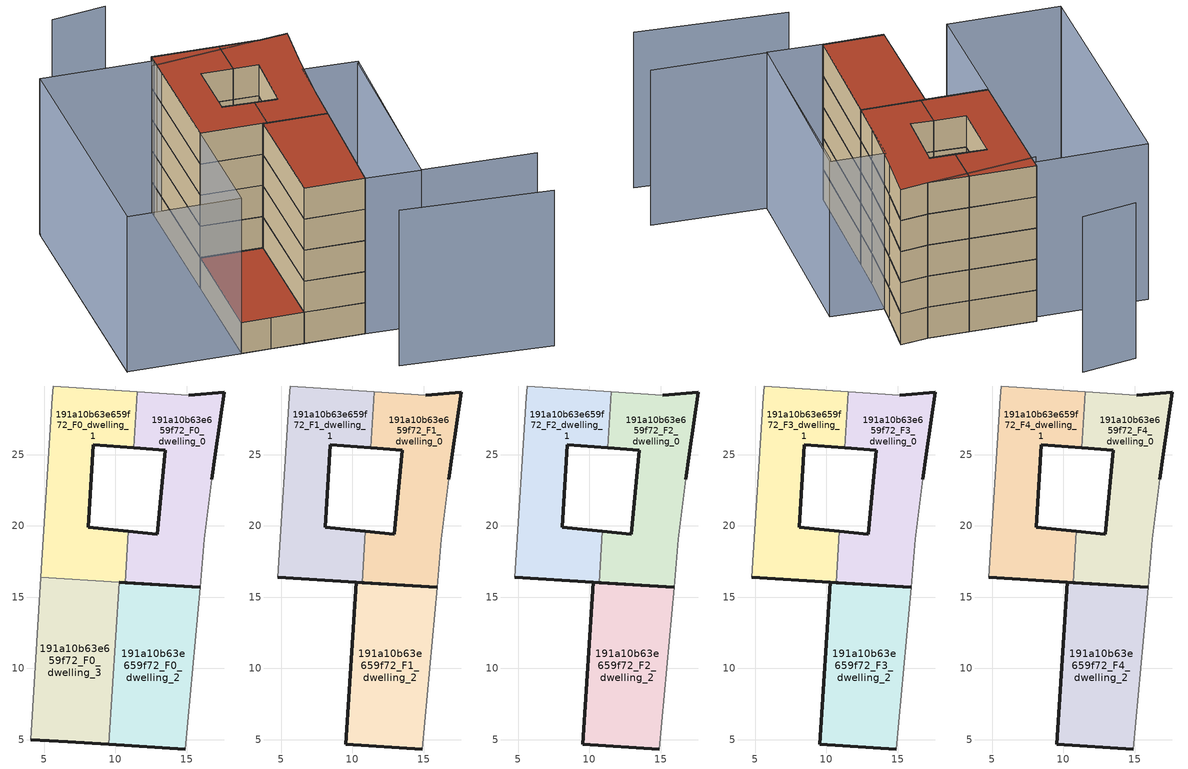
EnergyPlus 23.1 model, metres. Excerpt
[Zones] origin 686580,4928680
191a10b63e659f72_F0_dwelling_0
 floor ground (EU_floor_Construction): 15.93,15.69 16.24,19.07 16.76,23.28 16.98,25.01 17.64,29.37 15.14,29.16 11.53,29.41 11.28,25.47 13.5,25.29 12.93,19.41 10.9,19.61 10.68,16.02 z0
 wall outside (EU_wall_Construction): 15.93,15.69 10.68,16.02 / 10.9,19.61 12.93,19.41 13.5,25.29 11.28,25.47 / 15.14,29.16 17.64,29.37 16.98,25.01 16.76,23.28 z0:3
 wall adiabatic (EU_wall_Construction): 16.76,23.28 16.24,19.07 15.93,15.69 / 11.53,29.41 15.14,29.16 z0:3
 wall to 191a10b63e659f72_F0_dwelling_1 (EU_wall_Construction): 10.68,16.02 10.9,19.61 / 11.28,25.47 11.53,29.41 z0:3
191a10b63e659f72_F0_dwelling_1
 floor ground (EU_floor_Construction): 10.68,16.02 10.9,19.61 8.09,19.88 8.45,25.69 11.28,25.47 11.53,29.41 5.63,29.8 5.58,29.02 4.78,16.4 10.28,16.05 z0
 wall outside (EU_wall_Construction): 11.28,25.47 8.45,25.69 8.09,19.88 10.9,19.61 / 10.68,16.02 10.28,16.05 z0:3
 wall adiabatic (EU_wall_Construction): 4.78,16.4 5.58,29.02 5.63,29.8 11.53,29.41 z0:3
 wall to 191a10b63e659f72_F0_dwelling_3 (EU_wall_Construction): 10.27,16.05 4.78,16.4 z0:3
191a10b63e659f72_F0_dwelling_2
 floor ground (EU_floor_Construction): 14.9,4.36 15.93,15.69 10.28,16.05 9.55,4.68 z0
 wall outside (EU_wall_Construction): 14.9,4.36 9.55,4.68 / 10.28,16.05 15.93,15.69 z0:3
 wall adiabatic (EU_wall_Construction): 15.93,15.69 14.9,4.36 z0:3
 wall to 191a10b63e659f72_F0_dwelling_3 (EU_wall_Construction): 9.55,4.68 10.28,16.05 z0:3
191a10b63e659f72_F0_dwelling_3
 floor ground (EU_floor_Construction): 9.55,4.68 10.28,16.05 4.78,16.4 4.05,5.01 6.66,4.86 z0
 wall outside (EU_wall_Construction): 9.55,4.68 6.66,4.86 4.05,5.01 z0:3
 wall adiabatic (EU_wall_Construction): 4.05,5.01 4.78,16.4 z0:3
 roof outside (EU_roof_Construction): 10.28,16.05 9.55,4.68 6.66,4.86 4.05,5.01 4.78,16.4 z3
191a10b63e659f72_F1_dwelling_0
 floor to 191a10b63e659f72_F0_dwelling_0 (EU_floor_Construction): 15.93,15.69 16.24,19.07 16.76,23.28 16.98,25.01 17.64,29.37 15.14,29.16 11.53,29.41 11.28,25.47 13.5,25.29 12.93,19.41 10.9,19.61 10.68,16.02 z3
 wall outside (EU_wall_Construction): 15.93,15.69 10.68,16.02 / 10.9,19.61 12.93,19.41 13.5,25.29 11.28,25.47 / 15.14,29.16 17.64,29.37 16.98,25.01 16.76,23.28 z3:6
 wall adiabatic (EU_wall_Construction): 16.76,23.28 16.24,19.07 15.93,15.69 / 11.53,29.41 15.14,29.16 z3:6
 wall to 191a10b63e659f72_F1_dwelling_1 (EU_wall_Construction): 10.68,16.02 10.9,19.61 / 11.28,25.47 11.53,29.41 z3:6
191a10b63e659f72_F1_dwelling_1
 floor to 191a10b63e659f72_F0_dwelling_1 (EU_floor_Construction): 10.68,16.02 10.9,19.61 8.09,19.88 8.45,25.69 11.28,25.47 11.53,29.41 5.63,29.8 5.58,29.02 4.78,16.4 10.27,16.05 z3
 wall outside (EU_wall_Construction): 11.28,25.47 8.45,25.69 8.09,19.88 10.9,19.61 / 10.68,16.02 10.28,16.05 4.78,16.4 z3:6
 wall adiabatic (EU_wall_Construction): 4.78,16.4 5.58,29.02 5.63,29.8 11.53,29.41 z3:6
191a10b63e659f72_F1_dwelling_2
 floor to 191a10b63e659f72_F0_dwelling_2 (EU_floor_Construction): 14.9,4.36 15.93,15.69 10.27,16.05 9.55,4.68 z3
 wall outside (EU_wall_Construction): 14.9,4.36 9.55,4.68 10.28,16.05 15.93,15.69 z3:6
 wall adiabatic (EU_wall_Construction): 15.93,15.69 14.9,4.36 z3:6
191a10b63e659f72_F2_dwelling_0
 floor to 191a10b63e659f72_F1_dwelling_0 (EU_floor_Construction): 15.93,15.69 16.24,19.07 16.76,23.28 16.98,25.01 17.64,29.37 15.14,29.16 11.53,29.41 11.28,25.47 13.5,25.29 12.93,19.41 10.9,19.61 10.68,16.02 z6
 wall outside (EU_wall_Construction): 15.93,15.69 10.68,16.02 / 10.9,19.61 12.93,19.41 13.5,25.29 11.28,25.47 / 15.14,29.16 17.64,29.37 16.98,25.01 16.76,23.28 z6:9
 wall adiabatic (EU_wall_Construction): 16.76,23.28 16.24,19.07 15.93,15.69 / 11.53,29.41 15.14,29.16 z6:9
 wall to 191a10b63e659f72_F2_dwelling_1 (EU_wall_Construction): 10.68,16.02 10.9,19.61 / 11.28,25.47 11.53,29.41 z6:9
191a10b63e659f72_F2_dwelling_1
 floor to 191a10b63e659f72_F1_dwelling_1 (EU_floor_Construction): 10.68,16.02 10.9,19.61 8.09,19.88 8.45,25.69 11.28,25.47 11.53,29.41 5.63,29.8 5.58,29.02 4.78,16.4 10.27,16.05 z6
 wall outside (EU_wall_Construction): 11.28,25.47 8.45,25.69 8.09,19.88 10.9,19.61 / 10.68,16.02 10.28,16.05 4.78,16.4 z6:9
 wall adiabatic (EU_wall_Construction): 4.78,16.4 5.58,29.02 5.63,29.8 11.53,29.41 z6:9
191a10b63e659f72_F2_dwelling_2
 floor to 191a10b63e659f72_F1_dwelling_2 (EU_floor_Construction): 14.9,4.36 15.93,15.69 10.27,16.05 9.55,4.68 z6
 wall outside (EU_wall_Construction): 14.9,4.36 9.55,4.68 10.28,16.05 15.93,15.69 z6:9
 wall adiabatic (EU_wall_Construction): 15.93,15.69 14.9,4.36 z6:9
191a10b63e659f72_F3_dwelling_0
 floor to 191a10b63e659f72_F2_dwelling_0 (EU_floor_Construction): 15.93,15.69 16.24,19.07 16.76,23.28 16.98,25.01 17.64,29.37 15.14,29.16 11.53,29.41 11.28,25.47 13.5,25.29 12.93,19.41 10.9,19.61 10.68,16.02 z9
 wall outside (EU_wall_Construction): 15.93,15.69 10.68,16.02 / 10.9,19.61 12.93,19.41 13.5,25.29 11.28,25.47 / 15.14,29.16 17.64,29.37 16.98,25.01 16.76,23.28 z9:12
 wall adiabatic (EU_wall_Construction): 16.76,23.28 16.24,19.07 15.93,15.69 / 11.53,29.41 15.14,29.16 z9:12
 wall to 191a10b63e659f72_F3_dwelling_1 (EU_wall_Construction): 10.68,16.02 10.9,19.61 / 11.28,25.47 11.53,29.41 z9:12
191a10b63e659f72_F3_dwelling_1
 floor to 191a10b63e659f72_F2_dwelling_1 (EU_floor_Construction): 10.68,16.02 10.9,19.61 8.09,19.88 8.45,25.69 11.28,25.47 11.53,29.41 5.63,29.8 5.58,29.02 4.78,16.4 10.27,16.05 z9
 wall outside (EU_wall_Construction): 11.28,25.47 8.45,25.69 8.09,19.88 10.9,19.61 / 10.68,16.02 10.28,16.05 4.78,16.4 z9:12
 wall adiabatic (EU_wall_Construction): 4.78,16.4 5.58,29.02 5.63,29.8 11.53,29.41 z9:12
191a10b63e659f72_F3_dwelling_2
 floor to 191a10b63e659f72_F2_dwelling_2 (EU_floor_Construction): 14.9,4.36 15.93,15.69 10.27,16.05 9.55,4.68 z9
 wall outside (EU_wall_Construction): 14.9,4.36 9.55,4.68 10.28,16.05 15.93,15.69 z9:12
 wall adiabatic (EU_wall_Construction): 15.93,15.69 14.9,4.36 z9:12
191a10b63e659f72_F4_dwelling_0
 floor to 191a10b63e659f72_F3_dwelling_0 (EU_floor_Construction): 15.93,15.69 16.24,19.07 16.76,23.28 16.98,25.01 17.64,29.37 15.14,29.16 11.53,29.41 11.28,25.47 13.5,25.29 12.93,19.41 10.9,19.61 10.68,16.02 z12
 wall outside (EU_wall_Construction): 15.93,15.69 10.68,16.02 / 10.9,19.61 12.93,19.41 13.5,25.29 11.28,25.47 / 15.14,29.16 17.64,29.37 16.98,25.01 16.76,23.28 z12:15
 wall adiabatic (EU_wall_Construction): 16.76,23.28 16.24,19.07 15.93,15.69 / 11.53,29.41 15.14,29.16 z12:15
 wall to 191a10b63e659f72_F4_dwelling_1 (EU_wall_Construction): 10.68,16.02 10.9,19.61 / 11.28,25.47 11.53,29.41 z12:15
 roof outside (EU_roof_Construction): 17.64,29.37 16.98,25.01 16.76,23.28 16.24,19.07 15.93,15.69 10.68,16.02 10.9,19.61 12.93,19.41 13.5,25.29 11.28,25.47 11.53,29.41 15.14,29.16 z15
191a10b63e659f72_F4_dwelling_1
 floor to 191a10b63e659f72_F3_dwelling_1 (EU_floor_Construction): 10.68,16.02 10.9,19.61 8.09,19.88 8.45,25.69 11.28,25.47 11.53,29.41 5.63,29.8 5.58,29.02 4.78,16.4 10.27,16.05 z12
 wall outside (EU_wall_Construction): 11.28,25.47 8.45,25.69 8.09,19.88 10.9,19.61 / 10.68,16.02 10.28,16.05 4.78,16.4 z12:15
 wall adiabatic (EU_wall_Construction): 4.78,16.4 5.58,29.02 5.63,29.8 11.53,29.41 z12:15
 roof outside (EU_roof_Construction): 11.53,29.41 11.28,25.47 8.45,25.69 8.09,19.88 10.9,19.61 10.68,16.02 10.28,16.05 4.78,16.4 5.58,29.02 5.63,29.8 z15
191a10b63e659f72_F4_dwelling_2
 floor to 191a10b63e659f72_F3_dwelling_2 (EU_floor_Construction): 14.9,4.36 15.93,15.69 10.27,16.05 9.55,4.68 z12
 wall outside (EU_wall_Construction): 14.9,4.36 9.55,4.68 10.28,16.05 15.93,15.69 z12:15
 wall adiabatic (EU_wall_Construction): 15.93,15.69 14.9,4.36 z12:15
 roof outside (EU_roof_Construction): 15.93,15.69 14.9,4.36 9.55,4.68 10.28,16.05 z15
shading: 15.61,-1.66 28.94,-3.22 / 29.88,3.16 19.78,4 / 19.78,4 21.31,22.5 / -4.41,29.59 -5.95,5.61 / 15.14,29.16 5.14,28.36 / 5.1,39.12 0.18,38.58 / 14.9,4.36 16.63,23.3 / 16.63,23.3 21.5,22.85 / 21.5,22.85 19.77,3.91 / 19.77,3.91 14.9,4.36 / 5.59,29.14 4.05,4.98 / 4.05,4.98 -5.95,5.62 / -5.95,5.62 -4.41,29.78 / -4.41,29.78 5.59,29.14 z0:15
[Building]
EU S2 Campaign: North Axis=0; Terrain=City; Solar Distribution=FullExterior
[Site:Location]
Bologna: Latitude=44.5; Longitude=11.25; Time Zone=1; Elevation=37
[SizingPeriod:WeatherFileDays]
AnnualSizingPeriod: Begin Month=1; Begin Day of Month=1; End Month=12; End Day of Month=31; Day of Week for Start Day=Monday; Use Weather File Daylight Saving Period=No; Use Weather File Rain and Snow Indicators=No
[MATERIAL]
EU_InternalMass_Material: Roughness=MediumRough; Thickness=0.1; Conductivity=1; Density=1800; Specific Heat=900; Thermal Absorptance=0.9; Solar Absorptance=0.7; Visible Absorptance=0.7
[MATERIAL:NOMASS] Roughness=MediumRough; Thermal Absorptance=0.9; Solar Absorptance=0.7; Visible Absorptance=0.7
Name | Thermal Resistance
EU_wall_NoMass | 0.905828
EU_roof_NoMass | 0.37593
EU_floor_NoMass | 0.67114
[CONSTRUCTION]
EU_wall_Construction: EU_wall_NoMass
EU_roof_Construction: EU_roof_NoMass
EU_floor_Construction: EU_floor_NoMass
EU_InternalMass_Construction: EU_InternalMass_Material
[ZONE] Type=1; Multiplier=1; Ceiling Height=autocalculate; Floor Area=autocalculate; Part of Total Floor Area=Yes
Name | Volume
191a10b63e659f72_F0_dwelling_0; 191a10b63e659f72_F1_dwelling_0; 191a10b63e659f72_F2_dwelling_0; 191a10b63e659f72_F3_dwelling_0; 191a10b63e659f72_F4_dwelling_0 | 188.361
191a10b63e659f72_F0_dwelling_1; 191a10b63e659f72_F1_dwelling_1; 191a10b63e659f72_F2_dwelling_1; 191a10b63e659f72_F3_dwelling_1; 191a10b63e659f72_F4_dwelling_1 | 188.376
191a10b63e659f72_F0_dwelling_2 | 188.356
191a10b63e659f72_F1_dwelling_2; 191a10b63e659f72_F2_dwelling_2; 191a10b63e659f72_F3_dwelling_2; 191a10b63e659f72_F4_dwelling_2 | 188.357
191a10b63e659f72_F0_dwelling_3 | 188.374
[INTERNALMASS] Construction=EU_InternalMass_Construction
Name | Zone or ZoneList | Surface Area
191a10b63e659f72_F0_dwelling_0_EU_InternalMass | 191a10b63e659f72_F0_dwelling_0 | 62.7864
191a10b63e659f72_F0_dwelling_1_EU_InternalMass | 191a10b63e659f72_F0_dwelling_1 | 62.7923
191a10b63e659f72_F0_dwelling_2_EU_InternalMass | 191a10b63e659f72_F0_dwelling_2 | 62.7856
191a10b63e659f72_F0_dwelling_3_EU_InternalMass | 191a10b63e659f72_F0_dwelling_3 | 62.7911
191a10b63e659f72_F1_dwelling_0_EU_InternalMass | 191a10b63e659f72_F1_dwelling_0 | 62.7864
191a10b63e659f72_F1_dwelling_1_EU_InternalMass | 191a10b63e659f72_F1_dwelling_1 | 62.7906
191a10b63e659f72_F1_dwelling_2_EU_InternalMass | 191a10b63e659f72_F1_dwelling_2 | 125.581
191a10b63e659f72_F2_dwelling_0_EU_InternalMass | 191a10b63e659f72_F2_dwelling_0 | 62.7864
191a10b63e659f72_F2_dwelling_1_EU_InternalMass | 191a10b63e659f72_F2_dwelling_1 | 62.7906
191a10b63e659f72_F2_dwelling_2_EU_InternalMass | 191a10b63e659f72_F2_dwelling_2 | 125.581
191a10b63e659f72_F3_dwelling_0_EU_InternalMass | 191a10b63e659f72_F3_dwelling_0 | 62.7864
191a10b63e659f72_F3_dwelling_1_EU_InternalMass | 191a10b63e659f72_F3_dwelling_1 | 62.7906
191a10b63e659f72_F3_dwelling_2_EU_InternalMass | 191a10b63e659f72_F3_dwelling_2 | 125.581
191a10b63e659f72_F4_dwelling_0_EU_InternalMass | 191a10b63e659f72_F4_dwelling_0 | 62.7864
191a10b63e659f72_F4_dwelling_1_EU_InternalMass | 191a10b63e659f72_F4_dwelling_1 | 62.7906
191a10b63e659f72_F4_dwelling_2_EU_InternalMass | 191a10b63e659f72_F4_dwelling_2 | 125.581
[OTHEREQUIPMENT] Fuel Type=Electricity; Design Level Calculation Method=Watts/Area; Power per Zone Floor Area=1; Fraction Latent=0; Fraction Radiant=0; Fraction Lost=0; Carbon Dioxide Generation Rate=0; EndUse Subcategory=EU_Step8_InternalGains
Name | Zone or ZoneList or Space or SpaceList | Schedule
EU_Step8_InternalGain_191a10b63e659f72_F0_dwelling_0_f000 | 191a10b63e659f72_F0_dwelling_0 | EU_Step8_GainSchedule_191a10b63e659f72_F0_dwelling_0_f000
EU_Step8_InternalGain_191a10b63e659f72_F0_dwelling_1_f000 | 191a10b63e659f72_F0_dwelling_1 | EU_Step8_GainSchedule_191a10b63e659f72_F0_dwelling_1_f000
EU_Step8_InternalGain_191a10b63e659f72_F0_dwelling_2_f000 | 191a10b63e659f72_F0_dwelling_2 | EU_Step8_GainSchedule_191a10b63e659f72_F0_dwelling_2_f000
EU_Step8_InternalGain_191a10b63e659f72_F0_dwelling_3_f000 | 191a10b63e659f72_F0_dwelling_3 | EU_Step8_GainSchedule_191a10b63e659f72_F0_dwelling_3_f000
EU_Step8_InternalGain_191a10b63e659f72_F1_dwelling_0_f000 | 191a10b63e659f72_F1_dwelling_0 | EU_Step8_GainSchedule_191a10b63e659f72_F1_dwelling_0_f000
EU_Step8_InternalGain_191a10b63e659f72_F1_dwelling_1_f000 | 191a10b63e659f72_F1_dwelling_1 | EU_Step8_GainSchedule_191a10b63e659f72_F1_dwelling_1_f000
EU_Step8_InternalGain_191a10b63e659f72_F1_dwelling_2_f000 | 191a10b63e659f72_F1_dwelling_2 | EU_Step8_GainSchedule_191a10b63e659f72_F1_dwelling_2_f000
EU_Step8_InternalGain_191a10b63e659f72_F2_dwelling_0_f000 | 191a10b63e659f72_F2_dwelling_0 | EU_Step8_GainSchedule_191a10b63e659f72_F2_dwelling_0_f000
EU_Step8_InternalGain_191a10b63e659f72_F2_dwelling_1_f000 | 191a10b63e659f72_F2_dwelling_1 | EU_Step8_GainSchedule_191a10b63e659f72_F2_dwelling_1_f000
EU_Step8_InternalGain_191a10b63e659f72_F2_dwelling_2_f000 | 191a10b63e659f72_F2_dwelling_2 | EU_Step8_GainSchedule_191a10b63e659f72_F2_dwelling_2_f000
EU_Step8_InternalGain_191a10b63e659f72_F3_dwelling_0_f000 | 191a10b63e659f72_F3_dwelling_0 | EU_Step8_GainSchedule_191a10b63e659f72_F3_dwelling_0_f000
EU_Step8_InternalGain_191a10b63e659f72_F3_dwelling_1_f000 | 191a10b63e659f72_F3_dwelling_1 | EU_Step8_GainSchedule_191a10b63e659f72_F3_dwelling_1_f000
EU_Step8_InternalGain_191a10b63e659f72_F3_dwelling_2_f000 | 191a10b63e659f72_F3_dwelling_2 | EU_Step8_GainSchedule_191a10b63e659f72_F3_dwelling_2_f000
EU_Step8_InternalGain_191a10b63e659f72_F4_dwelling_0_f000 | 191a10b63e659f72_F4_dwelling_0 | EU_Step8_GainSchedule_191a10b63e659f72_F4_dwelling_0_f000
EU_Step8_InternalGain_191a10b63e659f72_F4_dwelling_1_f000 | 191a10b63e659f72_F4_dwelling_1 | EU_Step8_GainSchedule_191a10b63e659f72_F4_dwelling_1_f000
EU_Step8_InternalGain_191a10b63e659f72_F4_dwelling_2_f000 | 191a10b63e659f72_F4_dwelling_2 | EU_Step8_GainSchedule_191a10b63e659f72_F4_dwelling_2_f000
[ZONEVENTILATION:DESIGNFLOWRATE] Schedule=EU_AlwaysOn; Design Flow Rate Calculation Method=AirChanges/Hour; Air Changes per Hour=0.73129; Ventilation Type=Natural; Fan Pressure Rise=0; Fan Total Efficiency=1; Constant Term Coefficient=1; Temperature Term Coefficient=0; Velocity Term Coefficient=0; Velocity Squared Term Coefficient=0; Minimum Indoor Temperature=-100; Maximum Indoor Temperature=100; Delta Temperature=-100; Minimum Outdoor Temperature=-100; Maximum Outdoor Temperature=100; Maximum Wind Speed=40
Name | Zone or ZoneList or Space or SpaceList
EU_ConstantAir_191a10b63e659f72_F0_dwelling_0 | 191a10b63e659f72_F0_dwelling_0
EU_ConstantAir_191a10b63e659f72_F0_dwelling_1 | 191a10b63e659f72_F0_dwelling_1
EU_ConstantAir_191a10b63e659f72_F0_dwelling_2 | 191a10b63e659f72_F0_dwelling_2
EU_ConstantAir_191a10b63e659f72_F0_dwelling_3 | 191a10b63e659f72_F0_dwelling_3
EU_ConstantAir_191a10b63e659f72_F1_dwelling_0 | 191a10b63e659f72_F1_dwelling_0
EU_ConstantAir_191a10b63e659f72_F1_dwelling_1 | 191a10b63e659f72_F1_dwelling_1
EU_ConstantAir_191a10b63e659f72_F1_dwelling_2 | 191a10b63e659f72_F1_dwelling_2
EU_ConstantAir_191a10b63e659f72_F2_dwelling_0 | 191a10b63e659f72_F2_dwelling_0
EU_ConstantAir_191a10b63e659f72_F2_dwelling_1 | 191a10b63e659f72_F2_dwelling_1
EU_ConstantAir_191a10b63e659f72_F2_dwelling_2 | 191a10b63e659f72_F2_dwelling_2
EU_ConstantAir_191a10b63e659f72_F3_dwelling_0 | 191a10b63e659f72_F3_dwelling_0
EU_ConstantAir_191a10b63e659f72_F3_dwelling_1 | 191a10b63e659f72_F3_dwelling_1
EU_ConstantAir_191a10b63e659f72_F3_dwelling_2 | 191a10b63e659f72_F3_dwelling_2
EU_ConstantAir_191a10b63e659f72_F4_dwelling_0 | 191a10b63e659f72_F4_dwelling_0
EU_ConstantAir_191a10b63e659f72_F4_dwelling_1 | 191a10b63e659f72_F4_dwelling_1
EU_ConstantAir_191a10b63e659f72_F4_dwelling_2 | 191a10b63e659f72_F4_dwelling_2
[HVACTEMPLATE:THERMOSTAT] Constant Heating Setpoint=20; Constant Cooling Setpoint=50
EU_HeatOnly_191a10b63e659f72_F0_dwelling_0; EU_HeatOnly_191a10b63e659f72_F0_dwelling_1; EU_HeatOnly_191a10b63e659f72_F0_dwelling_2; EU_HeatOnly_191a10b63e659f72_F0_dwelling_3; EU_HeatOnly_191a10b63e659f72_F1_dwelling_0; EU_HeatOnly_191a10b63e659f72_F1_dwelling_1; EU_HeatOnly_191a10b63e659f72_F1_dwelling_2; EU_HeatOnly_191a10b63e659f72_F2_dwelling_0; EU_HeatOnly_191a10b63e659f72_F2_dwelling_1; EU_HeatOnly_191a10b63e659f72_F2_dwelling_2; EU_HeatOnly_191a10b63e659f72_F3_dwelling_0; EU_HeatOnly_191a10b63e659f72_F3_dwelling_1; EU_HeatOnly_191a10b63e659f72_F3_dwelling_2; EU_HeatOnly_191a10b63e659f72_F4_dwelling_0; EU_HeatOnly_191a10b63e659f72_F4_dwelling_1; EU_HeatOnly_191a10b63e659f72_F4_dwelling_2
[HVACTEMPLATE:ZONE:IDEALLOADSAIRSYSTEM] System Availability Schedule=EU_AlwaysOn; Maximum Heating Supply Air Temperature=50; Minimum Cooling Supply Air Temperature=13; Maximum Heating Supply Air Humidity Ratio=0.0156; Minimum Cooling Supply Air Humidity Ratio=0.0077; Heating Limit=NoLimit; Cooling Limit=NoLimit; Heating Availability Schedule=EU_AlwaysOn; Cooling Availability Schedule=EU_CoolingOff; Dehumidification Control Type=ConstantSensibleHeatRatio; Cooling Sensible Heat Ratio=0.7; Dehumidification Setpoint=60; Humidification Control Type=None; Humidification Setpoint=30; Outdoor Air Method=None; Outdoor Air Flow Rate per Person=0.00944; Outdoor Air Flow Rate per Zone Floor Area=0; Outdoor Air Flow Rate per Zone=0; Demand Controlled Ventilation Type=None; Outdoor Air Economizer Type=NoEconomizer; Heat Recovery Type=None; Sensible Heat Recovery Effectiveness=0.7; Latent Heat Recovery Effectiveness=0.65
Name | Template Thermostat
191a10b63e659f72_F0_dwelling_0 | EU_HeatOnly_191a10b63e659f72_F0_dwelling_0
191a10b63e659f72_F0_dwelling_1 | EU_HeatOnly_191a10b63e659f72_F0_dwelling_1
191a10b63e659f72_F0_dwelling_2 | EU_HeatOnly_191a10b63e659f72_F0_dwelling_2
191a10b63e659f72_F0_dwelling_3 | EU_HeatOnly_191a10b63e659f72_F0_dwelling_3
191a10b63e659f72_F1_dwelling_0 | EU_HeatOnly_191a10b63e659f72_F1_dwelling_0
191a10b63e659f72_F1_dwelling_1 | EU_HeatOnly_191a10b63e659f72_F1_dwelling_1
191a10b63e659f72_F1_dwelling_2 | EU_HeatOnly_191a10b63e659f72_F1_dwelling_2
191a10b63e659f72_F2_dwelling_0 | EU_HeatOnly_191a10b63e659f72_F2_dwelling_0
191a10b63e659f72_F2_dwelling_1 | EU_HeatOnly_191a10b63e659f72_F2_dwelling_1
191a10b63e659f72_F2_dwelling_2 | EU_HeatOnly_191a10b63e659f72_F2_dwelling_2
191a10b63e659f72_F3_dwelling_0 | EU_HeatOnly_191a10b63e659f72_F3_dwelling_0
191a10b63e659f72_F3_dwelling_1 | EU_HeatOnly_191a10b63e659f72_F3_dwelling_1
191a10b63e659f72_F3_dwelling_2 | EU_HeatOnly_191a10b63e659f72_F3_dwelling_2
191a10b63e659f72_F4_dwelling_0 | EU_HeatOnly_191a10b63e659f72_F4_dwelling_0
191a10b63e659f72_F4_dwelling_1 | EU_HeatOnly_191a10b63e659f72_F4_dwelling_1
191a10b63e659f72_F4_dwelling_2 | EU_HeatOnly_191a10b63e659f72_F4_dwelling_2
[SIZING:ZONE] Zone Cooling Design Supply Air Temperature Input Method=SupplyAirTemperature; Zone Cooling Design Supply Air Temperature=13; Zone Heating Design Supply Air Temperature Input Method=SupplyAirTemperature; Zone Heating Design Supply Air Temperature=50; Zone Cooling Design Supply Air Humidity Ratio=0.008; Zone Heating Design Supply Air Humidity Ratio=0.008; Cooling Design Air Flow Method=DesignDay; Cooling Design Air Flow Rate=0; Cooling Minimum Air Flow per Zone Floor Area=0.000762; Cooling Minimum Air Flow=0; Cooling Minimum Air Flow Fraction=0.2; Heating Design Air Flow Method=DesignDay; Heating Design Air Flow Rate=0; Heating Maximum Air Flow per Zone Floor Area=0.002032; Heating Maximum Air Flow=0.141576; Heating Maximum Air Flow Fraction=0.3; Account for Dedicated Outdoor Air System=No; Dedicated Outdoor Air System Control Strategy=NeutralSupplyAir; Dedicated Outdoor Air Low Setpoint Temperature for Design=autosize; Dedicated Outdoor Air High Setpoint Temperature for Design=autosize; Zone Load Sizing Method=Sensible Load Only No Latent Load; Zone Latent Cooling Design Supply Air Humidity Ratio Input Method=HumidityRatioDifference; Zone Cooling Design Supply Air Humidity Ratio Difference=0.005; Zone Latent Heating Design Supply Air Humidity Ratio Input Method=HumidityRatioDifference; Zone Humidification Design Supply Air Humidity Ratio Difference=0.005
191a10b63e659f72_F0_dwelling_0; 191a10b63e659f72_F0_dwelling_1; 191a10b63e659f72_F0_dwelling_2; 191a10b63e659f72_F0_dwelling_3; 191a10b63e659f72_F1_dwelling_0; 191a10b63e659f72_F1_dwelling_1; 191a10b63e659f72_F1_dwelling_2; 191a10b63e659f72_F2_dwelling_0; 191a10b63e659f72_F2_dwelling_1; 191a10b63e659f72_F2_dwelling_2; 191a10b63e659f72_F3_dwelling_0; 191a10b63e659f72_F3_dwelling_1; 191a10b63e659f72_F3_dwelling_2; 191a10b63e659f72_F4_dwelling_0; 191a10b63e659f72_F4_dwelling_1; 191a10b63e659f72_F4_dwelling_2
[SCHEDULE:CONSTANT]
Name | Hourly Value
EU_AlwaysOn | 1
EU_CoolingOff | 0
[SCHEDULE:FILE] Column Number=1; Rows to Skip at Top=0; Number of Hours of Data=8760; Column Separator=Comma; Interpolate to Timestep=No; Minutes per Item=60; Adjust Schedule for Daylight Savings=Yes
Name | File
EU_Step8_GainSchedule_191a10b63e659f72_F0_dwelling_0_f000 | ../../schedules/191a10b63e659f72/191a10b63e659f72_F0_dwelling_0_f000_gain.csv
EU_Step8_GainSchedule_191a10b63e659f72_F0_dwelling_1_f000 | ../../schedules/191a10b63e659f72/191a10b63e659f72_F0_dwelling_1_f000_gain.csv
EU_Step8_GainSchedule_191a10b63e659f72_F0_dwelling_2_f000 | ../../schedules/191a10b63e659f72/191a10b63e659f72_F0_dwelling_2_f000_gain.csv
EU_Step8_GainSchedule_191a10b63e659f72_F0_dwelling_3_f000 | ../../schedules/191a10b63e659f72/191a10b63e659f72_F0_dwelling_3_f000_gain.csv
EU_Step8_GainSchedule_191a10b63e659f72_F1_dwelling_0_f000 | ../../schedules/191a10b63e659f72/191a10b63e659f72_F1_dwelling_0_f000_gain.csv
EU_Step8_GainSchedule_191a10b63e659f72_F1_dwelling_1_f000 | ../../schedules/191a10b63e659f72/191a10b63e659f72_F1_dwelling_1_f000_gain.csv
EU_Step8_GainSchedule_191a10b63e659f72_F1_dwelling_2_f000 | ../../schedules/191a10b63e659f72/191a10b63e659f72_F1_dwelling_2_f000_gain.csv
EU_Step8_GainSchedule_191a10b63e659f72_F2_dwelling_0_f000 | ../../schedules/191a10b63e659f72/191a10b63e659f72_F2_dwelling_0_f000_gain.csv
EU_Step8_GainSchedule_191a10b63e659f72_F2_dwelling_1_f000 | ../../schedules/191a10b63e659f72/191a10b63e659f72_F2_dwelling_1_f000_gain.csv
EU_Step8_GainSchedule_191a10b63e659f72_F2_dwelling_2_f000 | ../../schedules/191a10b63e659f72/191a10b63e659f72_F2_dwelling_2_f000_gain.csv
EU_Step8_GainSchedule_191a10b63e659f72_F3_dwelling_0_f000 | ../../schedules/191a10b63e659f72/191a10b63e659f72_F3_dwelling_0_f000_gain.csv
EU_Step8_GainSchedule_191a10b63e659f72_F3_dwelling_1_f000 | ../../schedules/191a10b63e659f72/191a10b63e659f72_F3_dwelling_1_f000_gain.csv
EU_Step8_GainSchedule_191a10b63e659f72_F3_dwelling_2_f000 | ../../schedules/191a10b63e659f72/191a10b63e659f72_F3_dwelling_2_f000_gain.csv
EU_Step8_GainSchedule_191a10b63e659f72_F4_dwelling_0_f000 | ../../schedules/191a10b63e659f72/191a10b63e659f72_F4_dwelling_0_f000_gain.csv
EU_Step8_GainSchedule_191a10b63e659f72_F4_dwelling_1_f000 | ../../schedules/191a10b63e659f72/191a10b63e659f72_F4_dwelling_1_f000_gain.csv
EU_Step8_GainSchedule_191a10b63e659f72_F4_dwelling_2_f000 | ../../schedules/191a10b63e659f72/191a10b63e659f72_F4_dwelling_2_f000_gain.csv
